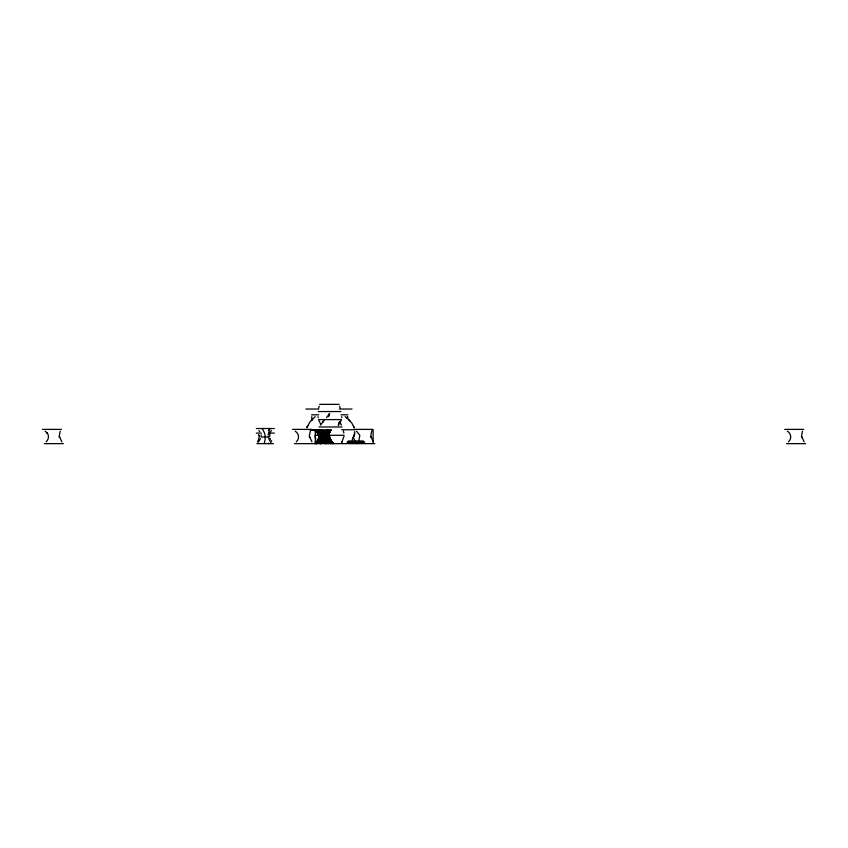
<?xml version="1.0" encoding="UTF-8"?>
<svg xmlns="http://www.w3.org/2000/svg" width="848" height="848" viewBox="0 0 848 848"><rect width="100%" height="100%" fill="white"/><g stroke="black" fill="none" stroke-linecap="round" stroke-linejoin="round"><path stroke-width="1.27" d="M341.723 417.651L341.723 416.665M318.445 438.639L318.445 438.554A3.138 0.816 77.2 0 1 319.378 438.543A3.148 2.353 72.6 0 1 322.017 438.543A3.159 3.095 31.1 0 1 325.462 438.543A5.544 4.452 -28.7 0 1 328.664 439.052A3.403 1.569 -84.2 0 1 330.328 439.052L330.254 438.639A3.18 1.283 -82.5 0 0 328.759 438.543A3.169 2.671 -75 0 0 325.812 438.543A3.159 3.106 14.6 0 0 322.346 438.543A3.148 2.47 71.6 0 0 319.569 438.543A3.138 0.996 77 0 0 318.456 438.543L318.466 439.052A3.381 1.972 79.6 0 1 320.714 439.052A3.392 3.169 68.5 0 1 324.095 439.052A3.392 3.265 -66.3 0 1 327.561 439.052A3.403 2.215 -82.9 0 1 329.914 439.052L330.201 438.554A3.18 0.562 -83.2 0 0 329.543 438.543A3.18 2.215 -79.6 0 0 327.116 438.543A2.343 2.311 -82.7 0 0 323.735 438.034A2.957 2.639 57.3 0 0 320.639 438.034A2.936 1.537 71.5 0 0 318.816 438.034L318.89 438.034A2.936 1.643 71.1 0 1 320.851 438.034A2.947 2.692 54.4 0 1 324.01 438.034A2.968 2.82 -50.3 0 1 327.264 438.034A2.989 1.95 -77.3 0 1 329.501 438.034L329.914 438.034A3 1.346 -79.9 0 0 328.388 438.034A4.802 3.784 -28.7 0 0 325.42 437.526A2.798 2.682 17.3 0 0 322.155 437.526A2.767 2.025 62.1 0 0 319.622 437.526A2.745 0.721 69.2 0 0 318.7 437.526L318.721 437.557A2.745 0.795 69.1 0 1 319.717 437.526A2.767 2.078 61.4 0 1 322.304 437.526A2.788 2.682 11.9 0 1 325.579 437.526A2.82 2.364 -65.5 0 1 328.399 437.526A2.841 1.177 -77.7 0 1 329.777 437.526L329.448 436.01L329.056 436.508A2.629 1.675 -66.6 0 0 326.925 436.508A1.993 1.897 -36.9 0 0 323.872 435.999A2.438 2.014 31.4 0 0 320.894 435.999A2.385 1.198 52.5 0 0 319.028 435.999L318.721 435.575A2.29 0.636 51.3 0 1 319.749 435.49A2.343 1.569 40.1 0 1 322.325 435.49A2.417 2.078 2 0 1 325.494 435.49A3.943 2.809 -27.5 0 1 328.144 435.999A2.576 0.975 -68.5 0 1 329.427 435.999L329.3 435.49A2.523 1.113 -63.5 0 0 327.763 435.49A2.459 1.95 -41.6 0 0 324.932 435.49A2.374 2.014 11.9 0 0 321.784 435.49A2.311 1.41 43.4 0 0 319.42 435.49L318.678 434.971A2.237 0.848 45.3 0 1 320.215 434.982A2.29 1.632 29.4 0 1 323.109 434.982A2.374 1.961 -12.5 0 1 326.279 434.982A2.47 1.59 -50.7 0 1 328.642 434.982L329.353 434.526L328.854 435.999A2.533 1.664 -61.2 0 0 326.628 435.999A2.48 2.205 -22.2 0 0 323.523 435.999A2.417 1.94 35.3 0 0 320.618 435.999A2.364 1.081 53.5 0 0 318.922 435.999L318.138 433.953A2.205 0.657 38.3 0 1 319.611 433.964A2.268 1.378 25.1 0 1 322.558 433.964A2.374 1.77 -6 0 1 325.908 433.964A2.502 1.537 -40.1 0 1 328.505 433.964A2.586 0.594 -54.8 0 1 329.437 433.964L329.416 433.964A2.597 0.668 -54.3 0 0 328.377 433.964A3.848 2.173 -23.8 0 0 325.812 433.455A2.47 1.728 -4.7 0 0 322.325 433.455A2.343 1.325 22.8 0 0 319.283 433.455A2.258 0.615 35 0 0 317.746 433.455L318.53 433.964A2.247 1.007 34.2 0 1 320.767 433.964A2.353 1.632 13.9 0 1 324.042 433.964A1.993 1.643 -25.5 0 1 327.095 434.473A2.533 1.293 -52.1 0 1 329.056 434.473L329.215 434.473A2.512 1.124 -54.4 0 0 327.498 434.473A2.417 1.802 -30 0 0 324.498 434.473A2.311 1.749 12 0 0 321.286 434.473A2.226 1.155 36.4 0 0 318.943 434.473L317.332 433.031L318.233 433.455A2.268 0.954 30.8 0 1 320.586 433.455A2.353 1.537 11.8 0 1 323.989 433.455A2.491 1.696 -20.8 0 1 327.254 433.455A2.65 1.145 -45.6 0 1 329.278 433.455L329.321 433.349A2.618 1.155 -45.2 0 0 327.254 433.455A2.131 1.569 -22.8 0 0 324.137 432.936A2.47 1.537 8.7 0 0 320.555 432.936A2.353 0.975 27.2 0 0 317.979 432.936L316.919 432.427A2.406 0.625 28.9 0 1 318.816 432.427A2.512 1.283 17.2 0 1 322.251 432.427A2.661 1.643 -6.2 0 1 326.056 432.427A4.081 1.982 -21.6 0 1 328.695 432.936A2.788 0.541 -47.5 0 1 329.649 432.936A2.756 0.678 -46.7 0 0 328.452 432.936A2.639 1.505 -31 0 0 325.515 432.936A2.491 1.622 -2 0 0 321.869 432.936A2.364 1.208 21.8 0 0 318.774 432.936L317.396 432.427L317.311 432.999M354.793 431.441L354.39 434.854L352.185 440.07M261.11 435.872L261.12 434.78M338.755 423.3L338.85 422.389M345.115 416.612L347.436 418.424L347.553 416.601L347.351 418.403L351.825 423.057L354.231 427.816L353.489 425.897M347.351 418.403L347.563 416.601M269.791 433.095L269.791 436.402M344.002 436.285L341.723 442.55L342.327 441.469M354.39 434.854L354.697 433.137M318.763 407.994L319.155 406.192M338.575 424.212L338.31 425.134M328.77 415.658L329.586 413.623L328.441 416.665L329.554 413.623L326.522 417.651M257.834 442.062L259.255 436.762L258.619 434.558M258.174 441.31L258.439 440.578M306.838 427.816L309.838 422.124L315.149 416.612M260.463 438.596L258.534 441.935M341.097 420.534L338.522 425.134M359.011 440.059L359.817 435.183L356.552 431.144M60.197 431.144L59.233 436.148L61.851 441.84M310.273 431.144L309.319 436.148L311.937 441.84M371.7 431.144L370.735 436.148L373.353 441.84M802.462 431.144L801.498 436.148L804.116 441.84M269.791 428.526L268.18 434.78A6.784 3.434 77.4 0 0 268.201 435.321M320.385 425.134L324.116 420.534M268.36 430.583L270.183 428.526M46.205 441.84C48.792 439.412 49.491 434.918 46.576 432.459L46.979 432.893L45.05 431.144M296.281 441.84C299.736 438.861 299.09 433.307 295.136 431.144M788.47 441.84C791.915 438.861 791.279 433.307 787.315 431.144M322.579 422.389L323.353 421.467M270.448 431.611L271.519 430.583M269.367 433.561L270.183 433.095M314.735 430.402L317.216 431.918A2.576 0.986 21.9 0 1 320.226 431.918A2.714 1.505 5.3 0 1 324.254 431.918A2.364 1.537 -20.8 0 1 327.678 432.427A2.883 1.028 -39.9 0 1 329.649 432.427L330.868 430.434L329.745 430.901A5.13 1.791 -17.3 0 0 326.756 430.392A3.392 1.632 -7.2 0 0 321.964 430.392A3.18 1.325 10.3 0 0 317.396 430.392A3.053 0.71 20.6 0 0 314.629 430.392L316.071 431.409A2.671 0.753 23.2 0 1 318.636 431.409A2.788 1.336 10.9 0 1 322.717 431.409A2.968 1.601 -10 0 1 326.883 431.409A3.169 1.261 -30.3 0 1 329.692 431.409L330.572 430.911A3.477 0.859 -33.7 0 0 328.6 430.901A3.275 1.548 -18.8 0 0 324.667 430.901A3.053 1.526 1.8 0 0 320.078 430.901A2.894 1.049 17.3 0 0 316.421 430.901L313.495 429.894L316.251 430.901A2.915 1.018 18 0 1 319.802 430.901A3.085 1.526 3.1 0 1 324.381 430.901A2.714 1.548 -19.1 0 1 328.134 431.409A3.254 0.954 -35.2 0 1 330.158 431.409L329.151 431.918A4.505 1.855 -19.3 0 0 326.374 431.409A2.989 1.622 -6.9 0 0 322.134 431.409A2.798 1.283 13.1 0 0 318.18 431.409A2.682 0.668 24.2 0 0 315.891 431.409L317.353 432.936M319.675 404.358L339.189 404.358M305.852 409.033L318.731 409.033M339.412 409.033L352.026 409.033M318.244 411.545L340.96 411.545M311.523 414.82L318.7 414.82M340.97 414.82L347.839 414.82M318.53 419.601L341.405 419.601M318.975 426.979L342.062 426.979M256.319 428.526L274.36 428.526M42.4 429.385L61.416 429.385M292.486 429.385L311.502 429.385M353.902 429.385L372.929 429.385M784.665 429.385L803.681 429.385M310.813 429.756L317.205 429.756M341.638 429.756L354.665 429.756M310.092 430.042L315.265 430.042L315.265 443.642M371.943 430.042L373.12 430.042L373.12 442.402M256.319 433.095L261.311 433.095M268.572 433.095L274.36 433.095M315.159 435.289L344.055 435.289M260.94 436.974L268.933 436.974M348.252 441.183L363.421 441.183M347.691 441.437L363.983 441.437M347.691 442.243L363.983 442.243M346.853 442.921L364.82 442.921M44.319 443.642L63.335 443.642M256.912 443.642L273.448 443.642M294.404 443.642L374.837 443.642M786.584 443.642L805.6 443.642M348.464 419.336L350.288 421.191M258.863 430.583L259.795 431.611M262.233 428.526L264.353 432.66A11.384 8.607 81.5 0 1 265.201 436.974A14.543 10.992 81.5 0 1 264.078 443.61A12.656 12.084 74.2 0 0 264.237 443.207M320.756 424.212L318.848 420.534M353.044 437.261L356.701 443.642M271.318 440.578L271.71 441.31M339.762 421.467L341.373 425.134M319.685 436.519A2.459 0.615 60.6 0 0 318.774 436.508L318.996 437.017A2.608 1.346 62.3 0 1 320.82 437.027A2.639 2.3 43.8 0 1 323.819 437.027A2.671 2.48 -35.1 0 1 326.957 437.017A2.703 1.781 -70.2 0 1 329.141 437.017L329.533 436.519A2.629 1.124 -71.4 0 0 328.07 436.508A2.586 2.131 -54.1 0 0 325.293 436.508A2.533 2.321 11.6 0 0 322.123 436.508A2.491 1.717 51.8 0 0 319.664 436.508A2.502 1.77 51 0 1 322.261 436.508A2.555 2.353 8.2 0 1 325.431 436.508A4.282 3.244 -28.4 0 1 328.208 437.017A2.724 1.155 -74.7 0 1 329.618 437.017L329.236 437.526A2.841 1.919 -73.5 0 0 326.978 437.526A2.12 2.078 -52.1 0 0 323.798 437.017M318.466 438.554L318.594 439.052A3.381 1.791 80 0 1 320.396 439.052A3.392 3.085 71.3 0 1 323.682 439.052A2.639 2.608 61.2 0 1 327.328 439.561A3.668 2.576 -84.8 0 1 329.957 439.561A3.668 0.668 -86.5 0 1 330.635 439.561L330.847 440.07A3.975 1.844 -87.6 0 0 329.045 440.07A6.53 5.247 -28.5 0 0 325.547 439.561A3.657 3.625 54.4 0 0 321.837 439.561A3.657 2.767 82.4 0 0 319.007 439.561A3.657 0.954 84.6 0 0 318.032 439.561L317.979 440.07A3.975 2.131 87.7 0 1 320.067 440.07A3.975 3.646 85.1 0 1 323.639 440.07A3.053 2.989 41.2 0 1 327.625 440.578A4.335 3.042 -89.2 0 1 330.476 440.578A4.325 0.774 -89.1 0 1 331.208 440.578A4.325 1.76 -89.1 0 0 329.543 440.578A4.325 3.689 -89.3 0 0 326.077 440.578A4.325 4.325 0 0 0 322.007 440.578A4.325 3.466 -88.5 0 0 318.742 440.578A4.325 1.399 -88.6 0 0 317.428 440.578L317.343 441.087A4.738 2.565 -85.1 0 1 319.664 441.087A4.738 4.357 -81.9 0 1 323.607 441.087A3.583 3.456 32.2 0 1 327.996 441.596A5.226 3.615 87.2 0 1 331.112 441.596A5.226 0.869 88.8 0 1 331.865 441.596A5.215 2.184 88.5 0 0 329.978 441.596A5.215 4.463 84.8 0 0 326.12 441.596A5.205 5.183 -36 0 0 321.625 441.596A5.194 4.092 -79.8 0 0 318.064 441.596A5.183 1.601 -82.3 0 0 316.664 441.596L316.654 441.607A5.183 1.431 -82.3 0 1 317.915 441.596A5.194 3.975 -80.1 0 1 321.381 441.596A5.205 5.173 -48.8 0 1 325.865 441.596A9.392 7.325 -27.6 0 1 330.105 442.105A5.766 2.555 87.3 0 1 332.204 442.105A5.766 0.806 88 0 0 331.536 442.105A5.766 3.869 85.8 0 0 328.346 442.105A5.745 5.565 68.3 0 0 323.735 442.105A5.724 5.3 -69.1 0 0 319.304 442.105A5.692 3.212 -78.2 0 0 316.59 442.105L316.59 442.105A5.703 3.116 -78.3 0 1 319.177 442.105A5.724 5.258 -69.8 0 1 323.576 442.105A4.272 4.017 27.7 0 1 328.452 442.624A6.392 4.346 84.3 0 1 331.865 442.624A6.402 0.954 87.1 0 1 332.607 442.624A6.392 2.767 86.3 0 0 330.444 442.624A6.371 5.491 79.2 0 0 326.109 442.624A6.349 6.254 -26.7 0 0 321.095 442.624A6.296 4.823 -72.1 0 0 317.184 442.624A6.254 1.802 -76.3 0 0 315.71 442.624L315.541 443.133A6.901 3.699 -72 0 1 318.488 443.133A6.975 6.318 -59.7 0 1 323.395 443.133A7.049 6.805 54.8 0 1 328.568 443.133A7.102 4.855 82.8 0 1 332.215 443.133A7.123 1.124 86.4 0 1 333.041 443.133A7.123 3.021 85.4 0 0 330.794 443.133A11.374 8.597 -26.9 0 0 326.088 442.624A6.339 6.243 -26.3 0 0 321.106 442.624A6.286 4.823 -72.1 0 0 317.194 442.624A6.254 1.791 -76.3 0 0 315.71 442.624L315.583 443.133A6.911 3.805 -71.9 0 1 318.615 443.133A6.985 6.381 -58.8 0 1 323.554 443.133A5.12 4.685 25.2 0 1 328.992 443.642A7.929 5.247 81.8 0 1 332.734 443.642A7.95 1.028 85.7 0 1 333.455 443.642A7.929 3.562 84.4 0 0 330.932 443.642A7.876 6.826 73.5 0 0 326.024 443.642A7.77 7.558 -23 0 0 320.438 443.642A7.653 5.65 -65.3 0 0 316.124 443.642A7.568 1.982 -70.7 0 0 314.566 443.642A7.579 2.247 -70.5 0 1 316.325 443.642A7.674 5.851 -64.5 0 1 320.777 443.642A7.802 7.621 -14.5 0 1 326.374 443.642M269.272 439.836L271.222 443.239M268.964 439.01L268.699 438.193A7.314 3.699 77.4 0 1 268.413 436.974M315.806 439.349L315.159 436.285M339.666 406.192L340.143 407.994M343.408 430.996L343.875 433.105M357.803 442.243L358.132 443.642M270.321 439.54L270.077 438.278M318.021 416.665L318.106 417.651M311.778 416.601L311.926 420.205M328.695 430.392A3.763 0.912 -31.3 0 1 330.826 430.392L331.239 429.894L330.095 430.392A3.636 1.336 -25.3 0 0 326.756 430.392M317.396 430.392A3.212 1.336 10.3 0 1 321.964 430.392M268.805 443.557A12.837 12.55 -46.3 0 1 268.477 443.154A11.957 11.437 59.3 0 0 268.763 443.599M317.449 440.812L317.438 441.087A4.728 2.756 -85 0 1 319.94 441.087A4.738 4.441 -81.1 0 1 323.957 441.087A4.738 4.59 82.8 0 1 328.102 441.087A4.738 3.138 89.1 0 1 330.932 441.087A4.749 0.594 89.8 0 1 331.473 441.087A4.749 2.162 89.6 0 0 329.522 441.087A7.802 6.212 -28.1 0 0 325.685 440.578A4.335 4.304 -86.8 0 0 321.625 440.578A4.325 3.307 -88.5 0 0 318.519 440.578A4.325 1.155 -88.6 0 0 317.428 440.578L317.449 440.812M315.954 431.484L317.279 432.427A2.406 0.827 26.5 0 1 319.707 432.427A2.512 1.41 11.5 0 1 323.395 432.427A2.671 1.622 -14.3 0 1 327.052 432.427A2.83 1.198 -37 0 1 329.406 432.427L330.042 431.929A3.053 0.763 -39.6 0 0 328.483 431.918A2.894 1.505 -23.9 0 0 325.102 431.918A2.714 1.548 0.5 0 0 321.042 431.918A2.576 1.102 19.3 0 0 317.703 431.918L315.954 431.484M318.011 439.593L318.106 440.07A3.975 2.343 87.6 0 1 320.406 440.07A3.975 3.742 84.1 0 1 324.074 440.07A3.975 3.837 -82.1 0 1 327.837 440.07A3.975 2.608 -87.2 0 1 330.391 440.07L330.625 439.561A3.668 1.473 -86.2 0 0 329.141 439.561A3.668 3.095 -82.7 0 0 325.971 439.561A3.657 3.646 27.7 0 0 322.24 439.561A3.657 2.926 81.8 0 0 319.251 439.561A3.657 1.198 84.5 0 0 318.032 439.561L318.053 439.635M354.369 434.854L353.87 436.572L354.369 434.854M307.591 425.897L307.188 426.862L307.591 425.897M329.045 435.384L328.992 435.49A2.523 1.473 -59.3 0 0 326.957 435.49A1.95 1.749 -29.5 0 0 323.947 434.982A2.343 1.791 21.4 0 0 320.883 434.982A2.258 1.081 42.8 0 0 318.869 434.982L318.297 434.505A2.215 0.615 42.6 0 1 319.59 434.473A2.279 1.42 30.5 0 1 322.346 434.473A2.385 1.876 -2.1 0 1 325.621 434.473A3.795 2.449 -25.9 0 1 328.197 434.982A2.533 0.816 -61.5 0 1 329.363 434.982L329.045 435.384M312.212 419.336L311.364 420.258L312.212 419.336M259.244 435.724L259.234 435.724M801.816 437.462L801.593 436.646L801.805 437.462M371.064 437.462L370.83 436.646L371.053 437.462M309.637 437.462L309.403 436.646L309.626 437.462M59.551 437.462L59.328 436.646L59.54 437.462"/></g></svg>
